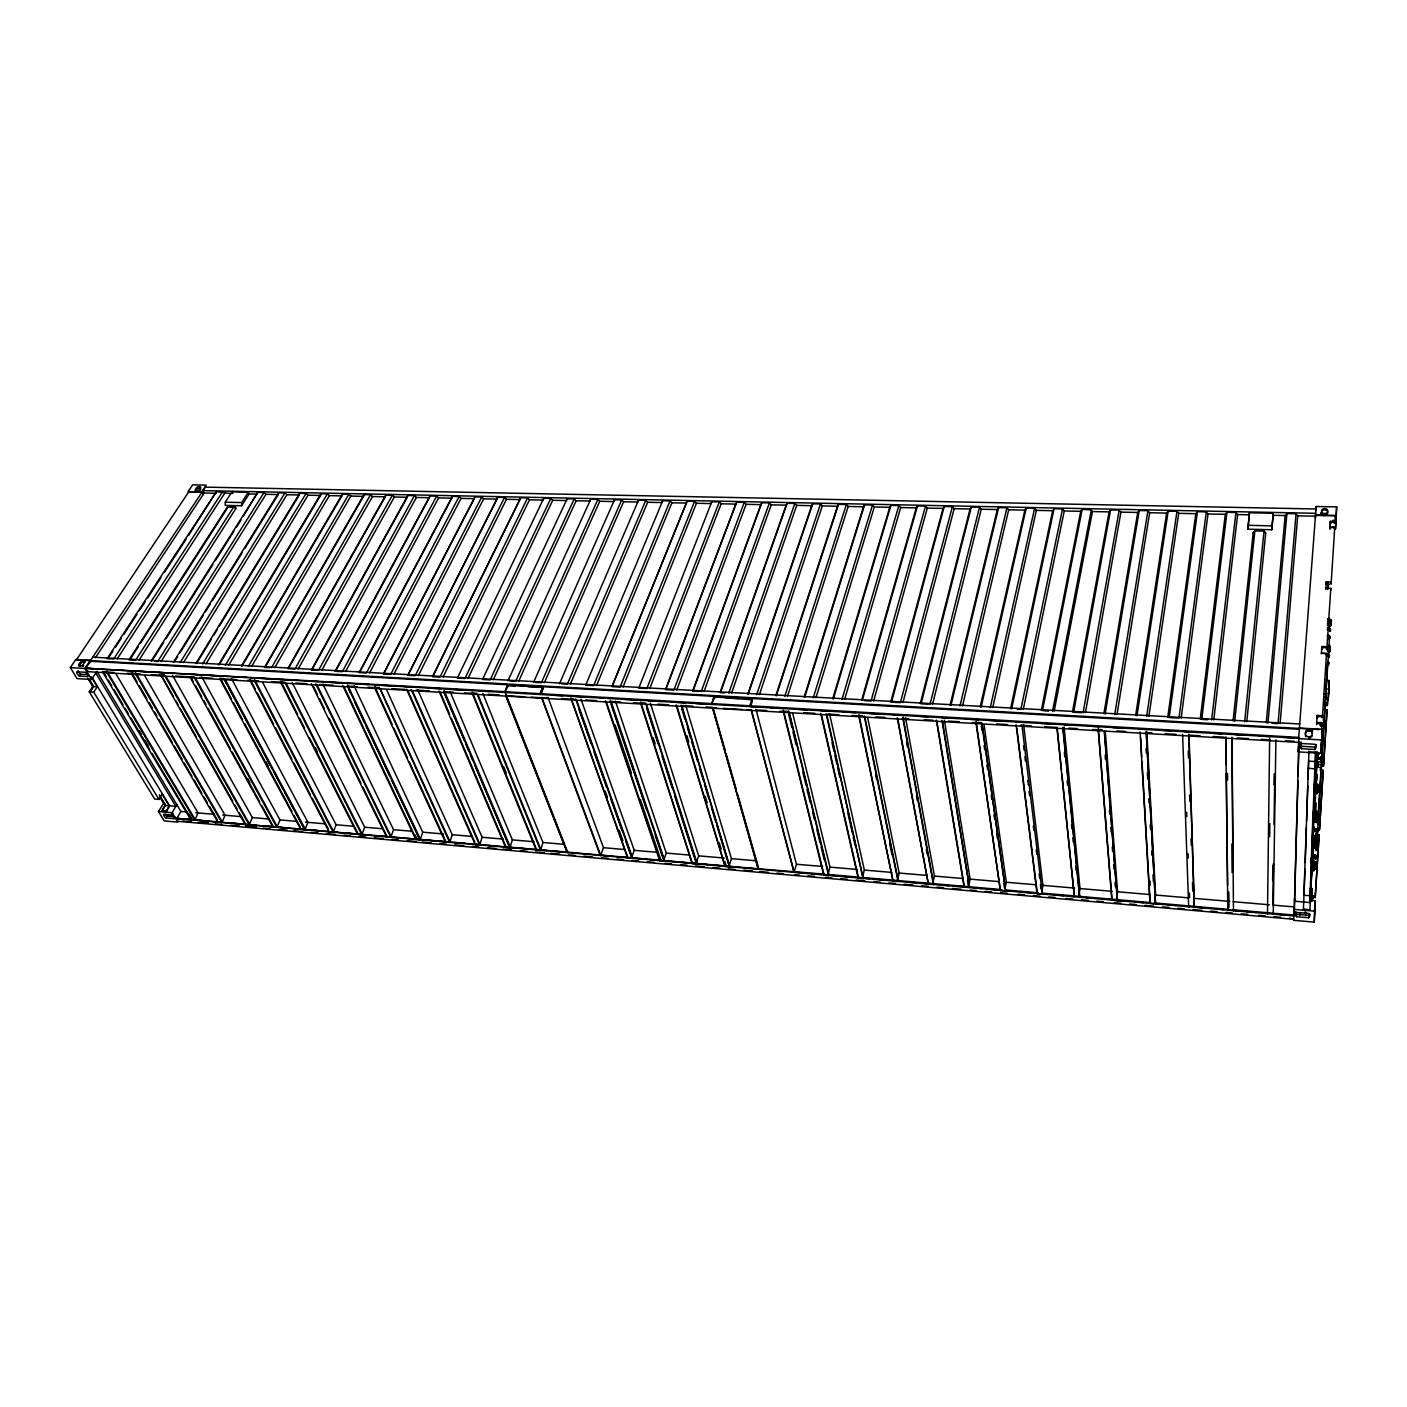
<?xml version="1.0" encoding="UTF-8"?>
<svg xmlns="http://www.w3.org/2000/svg" width="1407" height="1407" viewBox="0 0 1407 1407"><rect width="100%" height="100%" fill="white"/><g stroke="black" fill="none" stroke-linecap="round" stroke-linejoin="round"><path stroke-width="1.5" d="M1247.886 529.19L1249.469 512.764L1273.212 513.256L1273.177 515.314L1271.77 529.736L1247.886 529.19L1249.469 512.764M1269.642 738.552L1267.478 913.847L1268.709 913.073M1269.659 836.76L1269.835 823.675M1272.631 880.659L1272.843 865.375M1274.038 784.666L1274.197 773.762M1316.917 765.091L1316.811 763.825M1317.444 755.999L1316.899 754.943L1317.409 756.755L1319.256 753.466M1273.441 863.599L1272.825 905.088L1294.422 906.935L1293.789 915.711M1274.038 824.291L1274.777 774.061M1273.229 914.357L1275.903 739.818M1317.409 839.803L1316.143 840.507L1317.357 840.595L1317.444 838.889L1312.151 837.446L1311.94 840.559L1317.392 839.68M1312.274 846.926L1311.887 852.325M1312.485 857.479L1312.256 858.428L1314.244 857.69A2.392 1.425 5.6 0 0 1315.439 857.584A1.794 1.073 5.7 0 1 1315.035 859.149M1312.432 853.644L1312.467 852.73M1312.801 852.501L1312.45 853.451M1312.784 848.192L1313.012 847.295L1312.96 848.298M1312.977 847.946L1313.012 847.331M1313.382 827.861L1313.628 826.771M1313.786 821.846L1313.839 820.914L1315.809 822.04M1328.876 687.003L1328.753 690.116M1316.6 763.21L1317.058 764.74L1318.57 763.139M1316.495 765.144L1316.759 758.971M1316.864 757.23L1316.829 758.232L1319.959 758.426A2.339 1.477 4.3 0 1 1321.894 760.765M1294.651 899.003L1293.596 920.319L1314.244 922.13L1315.334 900.744L1309.899 900.287L1309.759 902.485L1310.198 893.392M1321.701 740.645L1321.877 736.934L1320.997 753.255L1298.239 751.883L1298.714 737.391L750.283 705.804L752.305 699.789L751.127 698.505M1294.37 908.957L1297.94 780.744M1298.063 776.365L1299.03 741.313M1300.349 746.765L1300.437 743.6A7.105 4.538 4.4 0 0 1301.633 746.273L1301.457 748.7L1314.771 749.491L1314.929 747.064A7.105 4.555 4.4 0 0 1316.319 744.532M1315.404 518.304L1315.651 513.309L202.995 490.621L204.173 493.013L95.412 657.737M1316.02 510.319L1316.161 506.502L1336.65 506.889L1335.524 528.803L1336.65 506.889M1303.427 909.309L1309.864 909.854L1303.427 909.309L1305.028 869.104M1312.168 868.488L1310.374 895.767L1303.902 895.221L1308.616 761.169L1315.58 761.556L1310.392 895.415M1305.239 862.526L1306.417 827.457M1306.628 820.879L1307.807 785.81M1308.018 779.232L1308.95 751.074M225.296 502.193L225.19 505.377L241.582 505.764L249.109 493.945L248.283 492.221L231.944 491.887L225.296 502.193L241.705 502.563L248.283 492.221M241.582 505.764L241.705 502.563M1310.621 862.597L1310.761 858.323M1310.357 889.066L1311.183 863.335L1316.442 864.25L1313.857 870.722L1312.274 869.262L1313.223 865.129L1315.738 867.011L1313.857 870.722M1311.324 863.107L1311.94 840.559L1313.223 839.487M1312.186 839.311L1312.872 815.427C1311.007 809.641 1321.859 811.769 1317.726 816.781L1314.947 819.789L1315.176 813.932L1317.058 816.482L1318.341 816.324L1318.253 818.065L1312.801 818.329M1313.153 813.334L1314.085 784.754L1319.555 786.161L1319.449 787.938L1318.201 787.867M1314.191 785.176L1315.387 752.71M1310.198 895.221L1309.97 901.729L1310.146 898.897M1310.603 884.387L1311.166 869.209M1311.412 862.702L1311.887 849.687M1312.291 838.853L1312.924 821.512L1313.118 822.972M1315.07 768.996L1308.123 768.169M1315.703 752.024L1308.651 752.006M1316.583 724.552L1317.145 715.389L1322.474 715.671L1322.387 717.746L1326.537 653.376L1321.349 653.147M1310.867 888.081L1310.322 902.626L1294.493 901.183L1298.872 743.547L1298.239 751.883M1311.553 869.086L1311.078 881.872L1311.922 868.735M1311.781 862.684L1311.94 858.428M1312.098 854.155L1312.256 849.898M1312.661 839.223L1312.889 832.838M1313.364 821.952L1313.522 817.66M1313.769 811.241L1314.331 796.239M1314.806 783.382L1315.123 774.8L1314.331 785.581M1315.563 761.592L1315.932 751.496M1317.058 717.464L1317.145 715.389M1311.922 856.212A2.392 1.425 5.6 0 1 1314.965 855.051A2.392 1.425 5.6 0 1 1316.336 857.268A2.392 1.425 5.6 0 0 1316.389 855.702A2.392 1.425 5.6 0 0 1314.367 854.823L1312.379 854.682L1312.45 853.293M1316.46 831.889A2.427 1.477 5.3 0 0 1317.638 830.323A2.427 1.477 5.3 0 0 1315.352 829.057L1313.329 828.916L1313.628 827.105M1313.575 821.741L1313.733 817.449M1313.962 811.012L1314.525 796.01M1314.929 785.282L1315.334 774.553M1310.937 869.192L1312.063 870.054L1312.379 863.423M1312.731 850.549L1312.661 851.921M1311.887 843.356L1313.03 844.2L1313.364 837.552L1312.151 837.446M1312.731 819.067L1313.962 819.155L1314.173 814.266L1318.377 815.233L1318.148 812.56M1313.751 791.649L1315 791.736L1315.246 786.021M1313.575 838.062L1315.264 836.778L1316.002 838.238L1314.806 846.117L1313.241 843.602L1313.452 839.838L1313.364 841.826M1317.972 786.794L1318.887 788.289L1318.06 785.598L1315.563 785.44L1316.407 783.98L1317.972 786.794L1316.811 793.724L1315.211 791.068L1316.213 786.935M1315.844 784.191L1315.879 783.224L1315.738 785.212M1311.799 901.43L1311.781 888.415L1310.286 888.028L1309.794 895.362M1316.108 785.106L1316.512 774.342M1316.882 762.612L1316.759 764.722M1317.251 754.979L1317.163 758.584M1311.183 892.618L1311.852 900.498L1311.799 889.259L1312.309 891.721M1316.284 785.212L1316.688 774.448M1317.269 759.358L1317.779 755.242M1311.43 899.689L1311.359 889.928M1321.718 648.592L1321.806 646.517L1326.959 646.745L1326.871 648.82L1330.776 588.355L1325.763 588.196M1314.402 861.946L1314.912 865.147L1314.402 861.946L1312.608 863.775M1314.806 846.117L1315.07 839.715L1315.668 843.778L1313.241 843.602M1314.244 817.15L1316.706 817.326L1316.055 814.002L1315.826 819.841M1316.811 793.724L1317.11 786.988L1317.708 791.226L1315.211 791.068M1316.389 865.534L1313.012 870.669M1313.03 844.2L1316.565 844.464L1317.339 841.632L1316.178 840.841M1315.07 839.715L1316.723 842.107L1313.276 842.494L1314.208 839.645L1313.399 840.718M1315.844 841.122L1316.846 840.049L1315.264 836.778M1317.814 815.532L1316.917 814.073L1316.653 818.469L1314.191 818.294M1318.64 791.965L1319.098 788.342M1317.11 786.988L1318.799 789.538L1315.264 789.907M1316.073 864.795L1316.108 863.722M1316.565 844.464L1317.022 840.894M1314.331 911.367L1314.402 909.678M1310.867 869.966L1316.231 868.998L1316.319 867.31L1315.123 867.222M1321.929 724.834L1322 722.776L1316.671 722.477M1329.808 529.278L1329.879 527.203L1334.751 527.308L1334.663 529.384M1314.244 922.13L1314.683 911.156L1293.895 909.362M1319.133 834.685L1315.193 897.631L1319.133 834.685L1316.02 834.457M1320.716 760.413L1320.276 757.124M1320.997 753.255L1322.211 729.301L1299.4 728.035L1299.364 729.266L90.91 661.308L90.294 660.288L75.802 659.478L70.35 667.622L77.086 678.614L91.543 679.493L96.907 671.315L181.081 811.751M1327.645 589.445L1327.891 583.975M1330.195 523.422L1330.283 521.346L1335.137 521.452L1335.05 523.527L1335.507 515.824L1315.492 515.402L1298.608 738.605L1321.525 739.924M1314.894 911.754L1315.334 900.744M1321.683 742.632L1322.211 729.301M1327.944 588.742L1328.208 582.164M1326.449 655.451L1326.537 653.376M1310.216 897.138L1310.339 894.096M1323.213 770.385L1319.485 829.849L1323.213 770.385L1320.171 770.192M1330.688 590.448L1330.776 588.355M1328.7 650.843L1328.278 647.044L1327.311 647.009M1328.982 646.147L1329.65 649.436L1326.59 649.665M1328.489 620.804L1327.645 623.53L1329.844 623.6L1329.281 620.839L1329.844 623.6L1330.758 623.301L1330.02 620.962M1327.047 709.673L1323.53 765.936L1327.047 709.673L1324.093 709.515M1327.417 703.834L1327.346 705.558L1327.768 698.206L1327.417 703.834L1324.479 703.676M1330.266 647.308L1328.841 647.396L1329.105 648.504L1330.266 647.308L1329.07 645.444L1329.175 647.273M1330.811 621.912L1330.846 625.341L1330.037 622.615M1335.419 517.899L1335.507 515.824M1328.472 651.441L1330.107 650.685L1330.178 649.137L1329.105 649.084L1330.178 649.137M1331.339 621.806L1330.231 621.753L1331.339 621.806L1331.409 620.206L1327.698 619.238M1325.06 680.337L1329.228 680.531L1328.208 700.299L1328.718 691.048M1328.753 691.787L1329.228 680.531M1312.766 828.125L1313.223 820.861M1311.816 853.908L1312.115 851.217M1312.661 852.906L1312.837 851.938M1313.927 822.233L1313.786 821.67M1313.962 821.846L1313.751 822.409A2.409 1.477 5.2 0 1 1317.022 822.198A2.409 1.477 5.2 0 1 1317.814 824.273M1316.741 765.074L1316.143 765.637M1336.07 519.06L1336.228 515.173L1335.876 522.278M1271.77 529.736L1273.212 513.256M1321.542 741.858L1321.366 745.569L1321.454 744.62M1313.153 840.647L1313.364 837.552L1313.206 840.296M1327.592 620.979L1327.733 618.939M1317.515 754.609L1317.48 755.295M1328.771 688.797L1328.507 694.108L1328.577 693.211M1316.688 759.727L1316.759 758.76M1316.565 763.948L1316.776 763.227M1313.452 826.56L1313.417 827.668M1329.14 626.432L1329.808 624.726M1317.058 816.482L1318.095 813.686M1320.839 757.019L1320.188 758.426M1311.852 900.498L1311.781 888.415M1329.861 623.741L1330.846 621.472L1329.896 623.283M1315.738 844.393L1316.073 842.353L1317.286 842.441M1319.449 787.938L1319.555 786.161M1328.648 625.834A2.198 1.495 2.1 0 0 1330.846 624.04L1331.251 623.67M1312.52 900.339L1312.784 896.294A2.163 1.266 6.1 0 1 1312.186 895.344L1311.693 895.52M1314.877 865.727L1314.666 869.456L1312.274 869.262M1314.912 865.147L1315 863.951M1318.851 835.107L1316.776 834.228L1317.022 830.394M1317.673 821.758L1329.474 638.162L1327.856 636.966M1318.253 818.065L1318.341 816.324M1329.105 648.504L1329.07 645.444M1316.653 847.524L1327.592 663.313M1317.357 840.595L1317.444 838.889M1331.409 620.206L1327.61 620.733M1316.231 868.998L1316.319 867.31M1330.107 650.685L1328.577 649.946M1313.048 824.062L1313.223 817.15M1313.505 812.806L1314.666 795.377M1315.246 786.654L1317.55 751.813M1328.278 588.003L1328.525 584.38M1313.663 813.598L1315.105 791.86M1315.545 785.335L1317.708 752.692M1317.761 755.489L1318.975 753.378M1311.183 862.579L1311.465 858.305M1313.329 828.916L1314.156 817.397M1314.595 810.942L1315.58 795.87M1316.565 780.85L1317.005 774.325M1318.007 759.077L1318.289 754.732M1315.932 793.671L1318.922 787.428L1316.407 783.98M1318.078 765.514L1317.462 766.182L1319.502 767.642M1312.379 854.682L1312.837 847.12M1315.281 810.661L1316.354 811.171L1315.281 810.661L1314.525 812.701M1308.633 917.769A6.472 3.746 6.5 0 0 1308.791 913.46L1296.674 912.422A6.472 3.746 6.5 0 0 1296.551 916.713L1308.633 917.769L1308.791 915.394A6.472 3.746 6.5 0 0 1309.864 914.093M1312.362 862.174L1312.643 857.795M1314.947 819.789L1317.726 816.781L1317.849 814.688L1316.864 814.653M1315.651 811.821L1316.231 803.063M1313.065 854.278L1313.452 849.652M1314.402 836.725L1316.846 840.049L1313.945 846.047M1328.648 618.429L1329.404 618.957L1327.891 619.907M1309.864 909.854L1310.339 902.538M1317.761 790.066L1317.304 784.033M1321.578 730.022L1322 722.776M1334.751 527.308L1331.092 584.204L1331.18 582.129L1326.185 581.97L1326.098 584.046L1329.422 584.151M1313.329 861.858L1314.384 862.385M1320.434 758.742L1320.522 757.441M1321.402 653.833L1321.806 646.517M1325.763 589.463L1326.309 581.548M1329.914 528.153L1330.283 521.346M1315.651 765.988L1316.512 752.991M1327.575 589.076L1327.821 585.453M1303.902 895.221L1304.377 888.327M1315 907.251C1315.334 903.91 1314.367 916.573 1314.701 913.213M1295.847 911.859L1295.601 915.341L1295.618 912.088A6.472 3.746 6.5 0 0 1296.709 914.339L1296.551 916.713M1300.437 746.572L1300.701 743.002M1316.161 506.502L1315.51 514.997L1336.105 515.419M1316.846 757.247L1316.6 761.539L1319.731 761.732A2.339 1.477 4.4 0 1 1320.804 764.564M1273.265 913.917L1272.157 913.372M1280.106 723.585L1297.729 515.824L1296.058 513.731L1286.93 513.537L1285.171 515.56L1266.247 722.829M1296.058 513.731L1278.048 723.62L1271.998 723.286M1267.953 723.057L1286.93 513.537M1315.299 785.212L1314.085 784.754M1225.778 736.899L1227.819 910.399L1233.57 910.012M1244.65 721.773L1264.014 531.143L1254.886 530.931L1253.18 532.936L1233.06 720.982M1246.76 721.756L1265.702 533.235L1264.014 531.143L1265.702 533.235M1234.678 721.211L1254.886 530.931L1253.18 532.936M1213.784 719.909L1237.615 514.575L1235.926 512.5L1226.974 512.306L1225.321 514.311L1200.224 719.135M1211.638 719.927L1235.926 512.5M1226.974 512.306L1201.754 719.382L1207.681 719.716M1146.3 731.394L1155.552 904.085L1146.177 732.273M1181.159 718.08L1208.015 513.96L1206.309 511.884L1197.445 511.708L1195.827 513.696L1167.757 717.341M1146.775 731.781L1155.622 895.045L1154.549 903.136L1155.657 903.224M1206.309 511.884L1178.96 718.115L1169.199 717.57L1197.445 511.708M1153.705 903.927L1150.082 903.171M1148.903 716.286L1178.697 513.344L1176.973 511.286L1168.197 511.11L1166.632 513.098L1135.642 715.547M1113.711 900.427L1128.291 901.271M1146.67 716.321L1176.973 511.286M1116.367 899.812L1117.58 891.774L1105.304 731.534M1136.997 715.794L1168.197 511.11M1117 714.492L1149.66 512.728L1147.936 510.688L1139.248 510.512L1137.735 512.482L1103.879 713.771M1114.713 714.563L1147.936 510.688M1064.114 727.102L1080.013 888.556L1078.677 896.523L1079.697 897.033M1105.146 714.017L1139.248 510.512M1083.091 712.804L1119.181 510.09L1110.58 509.914L1109.103 511.884L1072.451 712.03M1085.43 712.733L1120.922 512.13L1119.181 510.09M1016.118 724.693L1037.082 893.744L1042.394 894.201L1041.479 893.287M1110.58 509.914L1073.647 712.276L1081.209 712.698M1041.831 891.299L1042.921 885.372L1023.645 724.746M188.52 535.469L216.449 491.571L230.748 493.558M1054.195 711.01L1092.448 511.55L1091.322 509.967L1082.194 509.334L1080.752 511.304L1041.373 710.289M1052.524 711.537L1091.322 509.967M1005.126 888.116L1006.304 882.242L984.038 724.587M975.93 722.354L1000.395 890.543L1005.636 891L982.174 724.007M1082.194 509.334L1042.481 710.553L1048.496 711.133M1000.395 890.543L976.124 721.51M1023.311 709.286L1064.272 510.952L1062.514 508.929L1054.072 508.754L1052.682 510.706L1010.613 708.583M1062.514 508.929L1020.884 709.339L1017.191 709.146M243.305 516.351L257.727 492.415L264.006 492.556L265.993 494.297L278.234 494.56L278.621 492.855L284.953 492.978L286.94 494.736L299.286 495L299.691 493.277L306.075 493.417L308.063 495.176L320.515 495.44L320.954 493.716L327.391 493.857L329.361 495.616L341.919 495.88L342.376 494.156L348.866 494.297L350.835 496.073L363.516 496.337L363.991 494.596L370.533 494.736L372.503 496.53L385.289 496.794L385.799 495.053L392.395 495.176L394.365 496.97L407.256 497.251L407.784 495.493L414.449 495.633L416.402 497.445L429.399 497.709L429.962 495.95L436.68 496.091L438.632 497.902L451.735 498.184L452.333 496.407L459.104 496.548L461.056 498.377L474.282 498.641L474.898 496.882L481.722 497.023L483.674 498.834L497.005 499.116L497.656 497.339L504.55 497.48L506.485 499.309L519.939 499.591L520.608 497.814L527.572 497.955L529.489 499.802L543.084 500.083L543.77 498.289L550.788 498.43L552.722 500.276L566.423 500.575L567.144 498.764L574.232 498.922L576.149 500.769L589.955 501.05L590.729 499.256L597.869 499.397L599.769 501.261L613.716 501.56L614.507 499.749L621.718 499.89L623.618 501.754L637.688 502.053L638.514 500.241L645.778 500.382L647.677 502.264L661.87 502.563L662.732 500.734L670.066 500.874L671.948 502.774L686.282 503.073L687.161 501.226L694.566 501.384L696.447 503.284L710.904 503.583L711.819 501.736L719.294 501.894L721.158 503.794L735.755 504.093L736.705 502.246L744.233 502.405L746.115 504.322L760.835 504.621L761.82 502.756L769.418 502.915L771.282 504.849L786.144 505.148L787.164 503.284L794.832 503.442L796.696 505.377L811.681 505.693L812.736 503.812L820.492 503.97L822.339 505.904L837.464 506.221L838.554 504.339L846.381 504.497L848.21 506.45L863.493 506.766L864.602 504.867L872.498 505.043L874.327 506.995L889.752 507.311L890.912 505.412L898.88 505.57L900.709 507.54L916.274 507.874L917.47 505.957L925.507 506.115L927.319 508.103L943.024 508.419L944.273 506.502L952.381 506.678L954.192 508.666L970.056 508.982L971.322 507.065L979.518 507.223L981.312 509.228L997.334 509.563L998.636 507.628L1006.92 507.786L1008.696 509.791L1024.876 510.125L1026.213 508.191L1034.585 508.367L1036.343 510.372L1052.682 510.706M1011.633 708.829L1054.072 508.754M968.895 884.968L970.144 879.129L944.378 720.155M969.423 887.412L941.987 720.384M992.744 707.58L1036.343 510.372M990.282 707.651L1034.585 508.367M981.136 707.141L1026.213 508.191M980.187 706.877L1024.876 510.125M905.563 717.904L934.441 876.069L932.665 883.789L933.597 884.3M897.859 719.083L928.391 884.247L897.244 717.781M962.511 705.892L1008.696 509.791M959.996 705.962L1006.92 507.786M950.077 705.206L997.334 509.563M950.939 705.47L998.636 507.628M867.732 717.939L899.179 873.043L897.297 880.712L898.106 881.609L864.215 715.864M896.417 881.468L893.058 881.169L858.938 714.703M930.045 704.309L979.518 507.223M932.577 704.239L981.312 509.228M920.284 703.553L970.056 508.982M971.322 507.065L921.075 703.817L928.251 704.203M862.368 877.669L864.355 870.071L829.514 713.595M820.703 713.314L858.164 878.126L863.159 878.566L826.859 714.967M952.381 506.678L900.392 702.656L891.51 702.163L944.273 506.502M902.96 702.585L954.192 508.666M890.789 701.917L943.024 508.419M873.659 700.967L927.319 508.103M792.757 713.56L829.972 867.117L827.879 874.662L828.635 875.541L823.711 875.119L783.207 711.133M925.507 506.115L871.039 701.038L864.461 700.668M862.262 700.545L917.47 505.957M861.629 700.281L916.274 507.874M705.892 706.982L712.452 707.352L758.074 868.77L824.555 874.152M804.751 873.061L794.164 872.129L796.468 864.25L755.999 709.321M844.675 699.332L900.709 507.54M842.002 699.42L898.88 505.57M832.751 698.681L889.752 507.311M833.331 698.945L890.912 505.412M815.972 697.749L874.327 506.995M758.074 868.77L566.933 852.114L505.711 695.709L524.741 696.817M813.264 697.819L872.498 505.043M804.171 697.081L863.493 506.766M804.681 697.344L864.602 504.867M828.635 875.541L788.694 711.045M787.551 696.166L848.21 506.45M729.67 864.215L731.447 858.657L685.737 705.241M676.046 704.907L725.027 866.501L729.776 866.923L682.114 706.507M784.825 696.254L846.381 504.497M775.873 695.515L837.464 506.221M776.312 695.779L838.554 504.339M756.667 694.689L820.492 503.97M759.446 694.601L822.339 505.904M650.368 703.201L698.663 855.861L696.184 863.195L674.85 796.327M645.549 703.131L640.466 702.832L692.174 863.634L696.993 863.652L681.621 862.315M757.072 706.947L750.494 706.578L752.516 700.545L751.338 699.261M692.314 863.247L640.765 702.04M747.873 693.968L811.681 505.693M748.243 694.214L812.736 503.812M731.605 693.071L796.696 505.377M728.808 693.141L794.832 503.442M663.699 860.363L666.267 853.082L615.457 701.178M605.362 700.792L659.725 860.803L664.509 860.82L649.295 859.501M720.155 692.42L786.144 505.148M787.164 503.284L720.472 692.684L724.64 692.912M711.907 703.606L749.755 705.786L751.778 699.754L714.914 696.922L711.59 704.327L713.49 697.591L715.477 696.5M704.045 691.54L771.282 504.849M701.214 691.611L769.418 502.915M580.985 699.173L634.258 850.338L631.602 857.567L625.728 840.999M692.719 690.907L760.835 504.621M761.82 502.756L692.965 691.154L699.156 691.488M570.855 698.382L627.663 858.006L632.394 858.024L617.356 856.705M627.803 857.619L571.031 697.995M676.767 690.028L746.115 504.322M744.233 502.405L673.918 690.098L665.74 689.641L736.705 502.246M611.095 856.16L600.648 855.263L603.515 847.7L547.939 697.256M665.564 689.395L735.755 504.093M649.77 688.515L721.158 503.794M719.294 501.894L646.868 688.586L638.778 688.146L711.819 501.736M566.933 852.114L176.227 818.417L177.968 821.319L1293.649 919.281L1289.34 918.015M694.566 501.384L620.1 687.108L612.098 686.669L687.161 501.226M623.037 687.021L696.447 503.284M612.045 686.405L686.282 503.073M482.83 693.37L542.926 842.494L540.622 850.408L536.19 850.021L472.048 693.035L476.815 693.299M536.19 850.021L546.901 850.567M596.568 685.543L671.948 502.774M670.066 500.874L593.613 685.631L585.681 685.191L662.732 500.734M439.09 691.101L505.588 847.348L509.95 847.735L512.359 839.873L450.047 691.47M1334.557 523.369L1333.361 521.786L1331.339 522.771A4.045 2.884 0.1 0 0 1330.143 524.741M1334.223 528.487L1333.027 526.904L1330.987 527.906A4.045 2.884 0.2 0 0 1330.354 528.469M505.588 847.348L514.487 847.735M570.363 684.101L647.677 502.264M645.778 500.382L567.373 684.171L561.481 683.855M559.511 683.749L638.514 500.241M600.349 855.632L541.642 697.802L548.378 697.802M417.668 689.588L482.144 837.288L479.646 845.079L475.32 844.71L406.553 689.219M544.403 682.659L623.618 501.754M509 684.875L507.048 685.948L504.726 692.385L508.437 685.297L541.836 687.126L543.313 688.269L540.728 694.46L543.049 687.531L541.994 686.739M621.718 499.89L541.378 682.729L535.557 682.413M533.605 682.307L614.507 499.749M1330.16 624.233L1329.615 622.685L1327.364 623.002M1329.808 629.703L1329.263 628.155L1327.61 628.085M1329.721 631.163L1329.175 629.615L1327.522 629.545M1329.474 638.162L1328.613 639.095M1326.361 648.697L1325.077 647.079L1322.932 648.029A4.291 2.884 2.6 0 0 1321.665 649.964M386.591 689.711L452.263 834.72L449.835 842.107L439.23 841.175M1329.07 650.351L1327.733 648.662M1328.929 652.531L1327.592 650.843M597.869 499.397L515.648 681.305L509.879 680.988M379.204 687.232L449.677 842.476L445.562 841.738M518.708 681.234L599.769 501.261M1328.384 664.297L1327.522 665.194M507.945 680.882L590.729 499.256M347.617 685.016L420.394 839.152L422.733 832.188L354.124 685.895M493.241 679.81L576.149 500.769M1321.841 717.64L1320.522 716.022L1318.306 716.937A4.432 2.867 3.7 0 0 1317.163 718.133M574.232 498.922L490.164 679.898L482.548 679.475L567.144 498.764M322.942 684.083L393.538 829.69L390.777 837.323L386.591 836.954L311.334 683.679M468.039 678.42L552.722 500.276M386.591 836.954L401.382 837.868M550.788 498.43L464.943 678.491L457.381 678.068L543.77 498.289M443.082 677.031L529.489 499.802M292.128 682.307L364.677 827.21L361.81 834.808L357.677 834.439L280.38 681.867L283.335 682.043M527.572 497.955L439.951 677.101L432.459 676.697L520.608 497.814M432.811 676.468L519.939 499.591M1319.01 829.796L1317.849 828.424M504.55 497.48L415.188 675.729L407.784 675.325L497.656 497.339M418.354 675.659L506.485 499.309M262.687 682.483L336.132 824.766L333.195 832.293L329.097 831.942L249.813 680.091M329.097 831.942L337.451 832.293M408.171 675.096L497.005 499.116M481.722 497.023L390.671 674.375L383.337 673.971L474.898 496.882M393.854 674.305L483.674 498.834M300.834 829.479L219.598 678.332L223.906 678.579L304.879 829.831L301.028 829.128M383.777 673.742L474.282 498.641M294.485 828.547L305.055 829.479L307.904 822.339L231.627 678.79M369.601 672.951L461.056 498.377M459.104 496.548L366.383 673.021L359.119 672.616L452.333 496.407M201.852 676.96L279.975 819.947L276.88 827.386L272.888 827.035L189.752 676.591L194.025 676.837L276.88 827.386M359.612 672.405L451.735 498.184M436.68 496.091L342.341 671.684L335.13 671.297L429.962 495.95M345.559 671.614L438.632 497.902M335.675 671.069L429.399 497.709M172.498 675.254L252.381 817.59L249.197 824.977L245.24 824.625L160.486 674.533M1317.673 816.517L1318.377 815.233M245.24 824.625L255.845 825.188M321.763 670.295L416.402 497.445M414.449 495.633L318.51 670.365L311.369 669.978L407.784 495.493M311.967 669.75L407.256 497.251M217.909 822.233L131.132 673.179L135.301 673.425L221.814 822.585L218.103 821.899M135.74 672.722L222.2 821.881L213.882 821.53M392.395 495.176L294.89 669.064L287.837 668.659L385.799 495.053M298.178 668.993L394.365 496.97M288.47 668.448L385.289 496.794M1314.349 815.374L1315.176 813.932M274.805 667.692L372.503 496.53M271.516 667.762L370.533 494.736M191.071 819.525L176.965 818.311L180.905 811.452L187.272 811.997M363.991 494.596L264.516 667.375L269.757 667.657M265.184 667.164L363.516 496.337M173.94 818.663A5.1 2.55 27.1 0 0 171.689 814.97L163.704 814.266A5.1 2.55 27.1 0 0 165.956 817.959L173.94 818.663L175.013 816.816M163.546 803.503L158.446 811.54L164.214 820.949L177.827 822.145L172.129 812.718L176.807 804.628M171.689 814.97L172.78 813.105M92.563 678.28L169.579 805.806L166.272 811.487L169.209 805.859L162.086 794.058L158.921 799.405L154.682 799.053L89.309 691.875L92.827 686.493L97.259 686.757L93.741 692.156L89.309 691.875M251.66 666.408L350.835 496.073M165.956 817.959L167.046 816.113L173.026 816.64M166.272 811.487L161.858 810.837L164.988 805.49L159.888 797.083M162.034 811.118L165.358 805.437L160.011 796.608M248.335 666.478L348.866 494.297M241.406 666.091L342.376 494.156M242.127 665.88L341.919 495.88M228.725 665.142L329.361 495.616M225.384 665.194L327.391 493.857M218.507 664.825L320.954 493.716M219.281 664.614L320.515 495.44M205.985 663.875L308.063 495.176M202.643 663.946L306.075 493.417M195.819 663.559L299.691 493.277M196.646 663.365L211.472 639.042M213.758 635.296L217.17 629.685M219.457 625.939L299.286 495M1312.432 866.431L1313.223 865.129M183.473 662.627L286.94 494.736M180.096 662.697L284.953 492.978M173.342 662.31L278.621 492.855M174.204 662.117L177.669 656.524M179.99 652.813L203.1 615.562M205.422 611.852L210.048 604.394M212.351 600.683L242.409 552.265M244.712 548.554L278.234 494.56M713.718 698.364L715.688 697.256M161.154 661.396L265.993 494.297M264.006 492.556L157.76 661.448L154.418 661.272M151.077 661.079L257.727 492.415M151.974 660.885L163.687 642.348M166.026 638.655L212.862 564.524M215.201 560.83L233.949 531.178M236.288 527.467L240.966 520.062M139.047 660.164L235.778 508.648L235.549 507.136L227.494 506.749L129.004 659.848L135.635 660.217L233.755 506.907L235.778 508.648M129.954 659.654L138.238 646.745M140.612 643.069L227.178 508.437M117.133 658.951L224.61 493.435M89.503 692.209L93.249 686.475L88.975 679.44M89.907 692.244L93.653 686.51L89.38 679.458M222.623 491.694L113.703 659.004L107.125 658.634L216.449 491.571M108.11 658.441L112.912 651.107M115.321 647.431L121.319 638.25M123.71 634.592L136.919 614.402M139.311 610.726L145.326 601.545M147.717 597.887L160.926 577.697M164.513 572.192L186.129 539.145M70.35 667.622L84.877 668.466L90.294 660.288M201.693 491.975L206.231 485.116L192.653 484.87L188.081 491.694L201.693 491.975L203.065 494.701M1298.538 742.404L87.515 671.667L85.458 668.255L504.445 691.646M90.488 660.622L201.869 492.309L188.626 492.045L76.418 659.83L1319.537 729.565M202.995 490.621L205.299 487.139L1315.985 508.982M85.915 667.551L90.91 661.308M87.515 671.667L87.568 670.295M79.39 676.063L87.85 676.574A5.593 2.937 30 0 0 85.247 672.265L76.769 671.755A5.593 2.937 30 0 0 79.39 676.063L80.639 674.199L86.97 674.569M507.329 686.669L509.299 685.614L515.472 685.965M1327.223 625.183L1330.072 625.288L1328.577 626.906A2.198 1.495 2.1 0 0 1330.776 625.13A2.198 1.495 2.1 0 0 1327.592 624.092M1328.7 637.617L1329.369 636.122L1327.118 635.612M1317.444 763.702L1316.196 764.177M1323.336 653.34L1326.203 653.991M1327.61 663.735L1327.698 661.835M1324.989 702.761L1326.819 702.849L1325.851 703.852M1326.396 705.751L1326.924 704.608L1325.13 704.186A1.987 1.284 3.4 0 1 1324.655 703.588M1326.08 710.869L1326.608 709.708L1324.814 709.304M1320.839 724.2L1320.909 722.407L1317.884 723.128A4.45 2.867 3.8 0 0 1317.198 723.69M1320.54 726.223L1321.05 725.133L1319.309 724.728M1319.52 758.531L1317.796 758.461M1318.306 759.393L1319.502 758.742M1322.211 771.546L1322.756 770.403L1320.909 769.981A2.04 1.284 4.4 0 1 1320.399 769.365M1317.884 788.553L1318.887 788.289M1318.236 755.682L1318.148 756.966M1315.791 841.474L1316.759 841.298M1316.776 816.13L1317.761 815.937L1316.811 814.442M1317.831 788.852L1318.834 788.676M1332.886 520.273L1334.047 520.291M1328.824 648.785L1326.678 648.222M1321.877 766.217L1323.266 765.443L1321.947 764.493M1312.784 896.294L1314.736 896.769L1313.452 897.93M196.558 487.525L199.864 487.596M1320.645 513.274L1326.625 513.397M204.173 493.013L216.133 493.259M249.109 493.945L257.358 494.121M1064.272 510.952L1080.752 511.304M1092.448 511.55L1109.103 511.884M1120.922 512.13L1137.735 512.482M1149.66 512.728L1166.632 513.098M1178.697 513.344L1195.827 513.696M1208.015 513.96L1225.321 514.311M1237.615 514.575L1249.469 514.821M1273.177 515.314L1285.171 515.56M1297.729 515.824L1315.563 516.193M1248.097 525.321L1271.981 525.866M235.549 507.136L227.494 506.749M1330.195 622.967L1331.286 623.02M1326.731 647.501L1328.894 647.589M1330.213 647.959L1328.841 647.396M1328.806 649.401L1329.826 645.479M1325.394 688.885L1328.683 689.061M92.774 657.175L1299.734 723.989M527.836 686.669L540.218 687.355M726.17 697.837L738.763 698.558M1309.073 730.849L1312.766 731.06M540.446 693.721L711.379 703.57M86.319 668.237L99.475 668.993M110.414 669.626L123.57 670.383M136.708 671.139L149.846 671.895M158.622 672.405L173.958 673.302M182.717 673.795L198.053 674.692M208.992 675.325L222.148 676.081M233.087 676.714L246.243 677.471M257.2 678.104L270.337 678.86M281.294 679.493L294.432 680.249M305.389 680.882L318.527 681.639M331.665 682.395L344.821 683.151M355.778 683.784L368.915 684.541M379.872 685.174L393.01 685.948M403.967 686.563L417.105 687.337M428.062 687.97L441.2 688.727M452.157 689.36L465.295 690.116M478.45 690.872L489.39 691.505M551.667 695.093L562.624 695.726M575.762 696.483L586.719 697.116M599.874 697.872L610.814 698.505M623.969 699.279L637.107 700.035M648.064 700.668L661.202 701.425M672.159 702.058L685.297 702.814M696.254 703.447L709.409 704.203M770.227 707.721L783.382 708.477M794.339 709.11L807.512 709.867M820.668 710.623L831.625 711.256M842.582 711.889L855.755 712.645M868.91 713.402L879.867 714.035M893.023 714.809L903.98 715.442M917.153 716.198L928.11 716.831M941.265 717.588L952.222 718.221M965.378 718.977L978.551 719.733M989.508 720.366L1002.663 721.14M1015.819 721.897L1026.776 722.53M1039.949 723.286L1050.906 723.919M1064.061 724.675L1075.018 725.308M1088.174 726.065L1099.148 726.698M1112.304 727.454L1123.261 728.087M1138.615 728.984L1147.391 729.494M1160.546 730.251L1171.503 730.884M1184.659 731.64L1197.814 732.396M1210.987 733.153L1221.944 733.786M1235.1 734.542L1246.057 735.175M1259.212 735.949L1270.187 736.582M1283.342 737.338L1294.299 737.972M85.458 668.255L1298.643 738.288M160.257 674.885L164.478 675.131L249.197 824.977M379.011 687.618L374.42 687.337L445.403 842.09M570.697 698.769L574.003 698.962M784.983 711.238L788.553 711.45M862.385 715.741L858.71 715.53L893.058 881.169M977.847 722.477L981.681 722.688L1005.636 891M1102.173 729.705L1098.181 729.477L1111.882 900.269M103.291 671.86L114.231 672.493M127.351 673.267L140.489 674.023M151.428 674.674L164.549 675.43M175.488 676.063L188.626 676.837M199.565 677.471L212.686 678.244M223.625 678.878L236.763 679.634M247.702 680.267L258.642 680.918M271.762 681.674L282.701 682.307M295.839 683.081L306.779 683.714M319.899 684.488L333.019 685.244M348.338 686.141L357.097 686.651M368.036 687.284L376.795 687.794M392.096 688.691L405.234 689.448M416.173 690.098L429.293 690.855M444.612 691.752L453.371 692.262M464.31 692.895L473.051 693.405M488.37 694.302L499.309 694.935M561.499 698.558L572.438 699.191M585.576 699.965L596.515 700.598M609.636 701.372L620.575 702.005M633.695 702.761L642.454 703.271M657.755 704.168L668.694 704.801M681.832 705.575L692.772 706.208M755.682 709.884L766.622 710.517M779.759 711.274L784.139 711.537M803.837 712.681L814.776 713.314M827.914 714.088L838.871 714.721M851.991 715.495L860.75 716.005M876.086 716.884L884.845 717.394M902.344 718.414L908.922 718.801M924.241 719.698L932.999 720.208M948.318 721.105L959.275 721.738M972.413 722.512L976.792 722.758M996.49 723.902L1007.43 724.552M1020.567 725.308L1031.507 725.942M1044.645 726.716L1055.602 727.349M1068.74 728.123L1077.481 728.633M1092.817 729.529L1099.377 729.899M1116.894 730.919L1125.653 731.429M1145.351 732.59L1151.928 732.959M1165.049 733.733L1176.006 734.366M1189.144 735.14L1200.083 735.773M1213.221 736.529L1224.16 737.18M1237.298 737.936L1248.255 738.587M1261.376 739.343L1270.134 739.853M1285.47 740.75L1294.229 741.26M531.072 697.186L541.642 697.802M712.311 707.756L716.638 708.002M723.11 708.389L742.527 709.515M746.853 709.779L751.162 710.025L793.882 871.9M1301.633 746.273L1314.929 747.064M1316.495 764.493L1319.625 764.687M1318.253 787.058L1319.502 787.146L1315.211 786.777L1313.892 787.885L1315.14 787.973M1316.161 787.551L1317.058 787.621M1318.183 789.01L1319.432 789.081M1319.379 789.89L1318.13 789.802L1317.779 791.912M1317.198 814.336L1318.429 814.424M1312.872 815.427L1314.103 815.515M1317.058 817.027L1318.289 817.115M1316.125 841.544L1317.339 841.632M1315.791 841.914L1316.97 842.002M1312.837 847.682L1314.806 847.841M1312.256 865.393L1315.686 866.905M1316.336 866.325L1315.14 866.237L1315.07 868.013L1316.266 868.119L1314.543 867.943M1310.99 866.536L1312.186 866.624M1312.326 868.189L1314.701 868.383L1314.085 865.199L1314.789 867.187M1310.409 892.583L1311.5 892.671M1312.063 895.679L1315.264 895.942M164.988 805.49L169.209 805.859M169.579 805.806L175.822 806.334L95.764 673.038M195.749 812.736L214.515 814.336M222.728 815.04L241.705 816.676M252.381 817.59L269.194 819.032M279.975 819.947L296.983 821.407M305.477 822.145L325.087 823.816M336.132 824.766L353.509 826.261M364.677 827.21L382.933 828.776M393.538 829.69L412.005 831.273M422.733 832.188L443.486 833.964M452.263 834.72L471.152 836.338M482.144 837.288L503.372 839.1M512.359 839.873L533.833 841.72M542.926 842.494L563.978 844.306M603.515 847.7L625.06 849.547M634.258 850.338L657.227 852.308M666.267 853.082L689.518 855.069M698.663 855.861L724.324 858.059M731.447 858.657L756.597 860.82M796.468 864.25L822.655 866.483M829.972 867.117L857.197 869.456M864.355 870.071L891.915 872.428M899.179 873.043L927.09 875.435M934.441 876.069L962.705 878.496M970.144 879.129L999.04 881.609M1006.304 882.242L1035.57 884.739M1042.921 885.372L1074.667 888.098M1080.013 888.556L1112.163 891.317M1117.58 891.774L1150.152 894.571M1155.622 895.045L1188.774 897.877M1194.174 898.352L1229.859 901.412M1233.236 901.694L1269.395 904.789M161.858 810.837L166.096 811.188M158.446 811.54L172.129 812.718M1296.709 914.339L1308.791 915.394M828.916 874.538L859.484 877.194M863.845 877.581L1001.344 889.558M1005.706 889.945L1038.454 892.794M1042.816 893.164L1149.765 902.485M1154.127 902.872L1228.329 909.327M1232.708 909.713L1293.807 915.025M222.2 821.881L225.067 815.251L144.587 675.466M692.437 862.86L693.37 862.948M893.252 880.36L894.272 880.448M928.567 883.438L929.605 883.526M1000.553 889.716L1001.608 889.804M1189.882 906.214L1188.669 906.97L1182.619 734.384M1229.032 909.626L1227.906 909.52L1227.695 891.95M197.033 820.052L207.568 820.967M230.537 822.972L239.049 823.711M262.3 825.751L287.96 827.984M311.123 830.007L321.201 830.886M343.572 832.838L368.194 834.984M374.385 835.529L384.691 836.426M407.643 838.414L415.997 839.152M422.329 839.698L432.899 840.63M454.109 842.476L464.802 843.409M471.204 843.971L479.805 844.71M488.44 845.466L497.093 846.223M518.866 848.122L529.788 849.072M553.021 851.094L563.24 851.991M634.504 858.2L642.946 858.938M666.637 861.014L675.202 861.752M699.173 863.845L707.827 864.602M714.316 865.164L722.987 865.921M740.064 867.415L725.15 866.114L676.978 706.208M746.167 867.943L756.35 868.84M811.118 873.606L821.706 874.538M828.741 875.154L837.183 875.893M843.514 876.438L854.049 877.352M863.265 878.161L869.667 878.724M876.069 879.269L884.616 880.026M893.164 880.764L898.211 881.204M909.028 882.154L917.663 882.91M924.153 883.473L928.479 883.842M940.157 884.862L948.916 885.636M955.494 886.199L964.34 886.551L936.886 721.369M973.556 887.782L981.84 888.503M988.048 889.048L998.407 889.945M1005.706 890.578L1014.095 891.317M1020.392 891.862L1030.874 892.777M1042.464 893.797L1046.72 894.166M1053.087 894.711L1063.692 895.643M1070.059 896.189L1074.315 896.558L1056.85 727.067M1086.151 897.596L1094.752 898.352M1103.352 899.091L1112.022 899.425L1098.322 728.615M1134.833 901.852L1143.539 902.608M1155.604 903.663L1159.737 904.015M1168.021 904.736L1176.305 905.457M1182.513 906.002L1188.722 906.548M1198.5 907.392L1206.889 908.131M1215.279 908.852L1223.668 909.59M1233.517 910.452L1239.901 911.015M1246.268 911.56L1256.891 912.492M1263.275 913.037L1267.514 913.424M1279.42 914.462L1287.634 915.166M176.227 818.417L1293.754 915.922M204.173 822.339L208.517 822.708M252.099 826.525L256.461 826.911M182.717 821.002L191.44 821.776M197.965 822.339L206.688 823.113M215.394 823.869L221.937 824.449M230.642 825.206L239.366 825.979M245.891 826.542L254.614 827.316M263.32 828.072L269.863 828.653M278.568 829.409L287.274 830.165M293.817 830.746L302.523 831.502M311.246 832.276L317.771 832.838M326.494 833.612L335.2 834.369M343.924 835.142L350.449 835.705M359.172 836.479L365.697 837.042M374.42 837.816L383.126 838.572M391.85 839.346L398.374 839.909M407.08 840.683L415.804 841.439M422.329 842.019L431.052 842.775M439.758 843.549L446.3 844.112M455.006 844.886L463.73 845.642M472.435 846.398L478.978 846.979M487.684 847.735L496.407 848.509M502.932 849.072L511.638 849.846M520.361 850.602L526.886 851.182M535.61 851.938L544.316 852.712M550.858 853.275L559.564 854.049M568.727 854.84L575.199 855.421M583.852 856.177L592.488 856.933M601.58 857.725L608.141 858.305M616.882 859.061L623.459 859.642M632.2 860.416L638.76 860.978M647.519 861.752L654.079 862.333M665.019 863.282L671.579 863.863M680.337 864.637L686.897 865.199M695.656 865.973L704.397 866.747M713.156 867.503L719.716 868.084M728.474 868.858L735.034 869.42M743.775 870.194L752.534 870.951M759.587 871.584L768.275 872.34M776.963 873.096L783.488 873.677M794.832 874.662L799.211 875.048M807.97 875.822L814.53 876.385M825.469 877.352L832.029 877.933M840.788 878.689L847.348 879.269M856.107 880.043L864.848 880.8M873.606 881.573L880.166 882.154M888.925 882.91L895.485 883.49M904.244 884.264L912.985 885.021M921.743 885.794L928.303 886.375M937.062 887.131L943.622 887.711M952.381 888.485L961.122 889.242M969.88 890.015L976.44 890.596M985.199 891.352L991.759 891.932M1000.518 892.706L1007.078 893.269M1018.017 894.236L1024.577 894.799M1033.336 895.573L1039.896 896.153M1048.655 896.91L1055.215 897.49M1066.154 898.457L1072.714 899.02M1081.473 899.794L1088.033 900.374M1096.792 901.131L1103.352 901.711M1114.291 902.678L1120.869 903.241M1129.61 904.015L1136.17 904.595M1144.929 905.352L1153.687 906.126M1162.428 906.899L1169.006 907.462M1177.747 908.236L1184.307 908.816M1193.066 909.573L1201.824 910.347M1210.565 911.12L1217.143 911.683M1225.884 912.457L1232.444 913.037M1241.203 913.794L1247.763 914.374M1258.702 915.324L1265.28 915.904M1274.021 916.678L1280.599 917.258M1327.276 655.592L1328.665 656.19M1329.967 622.087L1329.281 620.839M1315.879 840.542L1316.811 840.858M1314.877 866.22L1315.791 866.554M1318.535 763.561L1317.093 764.458M1328.753 654.73L1327.364 654.132A2.163 1.46 2.6 0 1 1329.158 656.383M93.741 692.156L158.921 799.405M84.877 668.466L91.543 679.493M159.325 794.867L165.745 805.472M87.744 678.104L92.827 686.493M91.174 676.697L97.259 686.757M139.434 730.972L141.667 734.718M145.027 740.363L148.386 745.991M188.679 813.615L192.038 819.261M103.907 672.687L106.158 676.45M108.392 680.197L111.751 685.842M113.985 689.588L122.954 704.626M125.188 708.372L128.547 714.017M130.781 717.763L139.75 732.783M141.984 736.547L149.828 749.702M152.062 753.448L191.264 819.191M106.914 671.051L195.133 819.525L198.07 812.929L115.937 673.795M131.572 672.476L137.059 681.92M139.258 685.684L146.944 698.892M149.142 702.673L152.431 708.337M154.629 712.1L156.828 715.882M159.026 719.645L172.199 742.298M174.38 746.062L182.066 759.27M184.264 763.051L191.95 776.259M194.148 780.041L201.834 793.249M204.033 797.013L207.321 802.676M209.52 806.457L217.188 819.665M161.787 676.063L173.606 696.922M175.752 700.704L177.898 704.502M180.061 708.301L196.171 736.723M198.334 740.522L232.718 801.181M234.881 804.962L237.027 808.761M239.172 812.56L245.627 823.922M165.991 676.31L249.584 824.273M247.79 778.792L249.883 782.591M191.229 677.787L193.339 681.604M195.45 685.402L201.746 696.834M203.857 700.633L205.967 704.45M208.06 708.266L230.15 748.26M232.243 752.059L259.591 801.568M261.684 805.384L273.257 826.331M195.503 678.033L277.249 826.683M266.064 761.855L268.121 765.689M221.057 679.528L231.328 698.663M233.386 702.498L242.637 719.716M244.677 723.532L291.952 811.558M294.01 815.374L300.183 826.859M225.366 679.774L305.249 829.128M224.504 679.739L226.545 683.556M228.602 687.39L260.365 746.73M262.423 750.564L271.639 767.8M273.697 771.616L282.913 788.852M284.97 792.686L294.186 809.904M296.244 813.738L304.44 829.057M250.217 679.37L255.3 689.096M257.34 693L273.591 724.148M275.614 728.035L291.882 759.2M293.905 763.086L310.156 794.234M312.196 798.138L328.447 829.286M254.597 679.616L333.547 831.59M254.175 680.337L333.195 832.293M280.802 681.146L297.633 714.404M299.603 718.309L304.563 728.087M309.505 737.866L358.029 833.718M284.812 682.131L361.81 834.808M315.326 747.715L317.296 751.619M286.201 683.362L362.162 834.087M313.673 686.88L317.525 694.741M319.459 698.663L324.278 708.495M329.097 718.326L360.913 783.171M362.83 787.111L386.943 836.233M317.173 685.174L391.111 836.602M315.819 683.925L390.777 837.323M231.944 491.887L232.788 493.611M415.135 834.914L417.017 838.853M344.012 686.739L416.173 838.783M342.675 685.49L415.821 839.522L420.06 839.891L347.212 685.754M348.567 688.92L350.431 692.877M355.109 702.761L364.448 722.512M366.312 726.469L389.669 775.855M391.533 779.812L419.55 839.082M374.807 686.598L392.078 724.306M393.89 728.263L407.538 758.039M409.349 761.996L445.738 841.368M380.295 688.85L450.011 841.738M1328.841 648.31L1328.278 647.044L1328.753 649.753M407.801 690.468L474.757 841.984M412.444 690.731L479.963 844.341M411.196 689.483L479.646 845.079M440.303 692.367L449.677 714.387M451.383 718.397L505.887 846.609M1329.439 618.447L1330.072 619.977M443.803 691.382L509.95 847.735M444.067 692.578L464.433 740.68M466.122 744.69L468.672 750.705M470.36 754.715L472.91 760.73M474.616 764.74L509.387 846.908M444.155 690.626L510.266 846.996M503.724 766.815L506.186 772.848M472.4 692.262L536.507 849.265M477.975 694.566L540.921 849.652M477.624 695.322L540.622 850.408M542.434 687.39L539.954 693.704L504.92 691.681L567.936 852.8M505.869 695.322L567.32 852.343M541.818 697.415L600.648 855.263M605.239 791.139L607.455 797.329M619.256 830.429L622.949 840.77M576.712 700.352L632.534 857.637M575.656 699.05L632.253 858.411M578.664 708.565L591.169 743.758M594.106 752.024L606.61 787.199M611.025 799.616L622.052 830.658M606.382 702.093L660.006 860.029M610.374 701.073L664.368 861.207M611.078 704.397L646.868 810.45M655.293 835.406L663.014 858.288M615.123 725.01L631.338 772.812M640.484 799.844L660.921 860.117M611.394 702.374L664.632 860.433M653.182 737.62L655.187 743.881M646.218 705.224L696.87 864.039M646.833 708.548L658.177 744.074M662.187 756.614L672.177 787.955M646.517 704.432L697.133 863.265M681.727 708.548L684.875 719.047M687.407 727.454L690.556 737.954M691.822 742.157L697.503 761.046M700.035 769.453L703.183 779.953M704.45 784.156L708.864 798.859M711.397 807.249L715.811 821.952M717.078 826.155L728.439 863.951M686.88 735.65L688.797 741.946M705.276 796.538L707.193 802.834M719.241 842.723L721.14 849.019M724.957 861.612L726.223 865.797M681.199 705.206L729.776 866.923M713.085 707.809L725.01 749.79M726.205 753.994L736.336 789.696M737.532 793.882L758.989 869.473M713.05 709.445L758.391 869.016M1316.389 810.731L1316.987 812.877M751.303 709.62L794.164 872.129M783.453 710.324L823.939 874.327M789.327 712.769L828.864 874.749M788.782 714.844L791.912 727.63M792.95 731.886L796.081 744.672M802.852 772.373L805.982 785.159M807.02 789.433L810.151 802.219M812.754 812.859L814.319 819.261M816.922 829.919L820.052 842.705M821.09 846.961L824.221 859.747M821.424 714.65L858.376 877.317M826.138 713.63L863.159 878.566M832.029 742.738L833.964 751.303M834.914 755.594L836.848 764.159M837.816 768.451L839.733 777.016M847.929 813.422L852.255 832.698M853.222 836.972L855.139 845.537M875.699 775.239L876.579 779.548M889.804 844.112L892.003 854.876M864.883 717.183L898.299 880.8M902.837 718.098L933.492 884.704M906.653 742.843L907.445 747.099M916.502 796.239L917.294 800.495M926.351 849.617L927.143 853.891M903.048 717.271L933.685 883.877M936.323 720.05L964.164 887.377M967.418 880.483L968.473 886.92L969.511 887.008L942.532 721.685M981.33 726.1L981.945 730.409M984.109 745.517L984.724 749.825M986.87 764.933L987.485 769.242M991.196 795.148L991.812 799.457M993.958 814.565L994.573 818.874M996.736 833.982L997.352 838.291M1003.824 883.596L1004.44 887.923M1315.193 865.446L1314.947 863.634L1315.228 864.725A1.794 1.073 5.8 0 0 1312.203 864.355M1016.821 728.175L1037.24 892.9M1021.939 725.027L1042.394 894.201M1023.575 745.798L1024.103 750.142M1024.894 756.649L1025.422 760.994M1027.778 780.498L1028.306 784.842M1029.097 791.35L1029.625 795.694M1033.318 826.05L1033.846 830.394M1036.22 849.898L1036.73 854.242M1039.105 873.765L1039.632 878.091M1040.424 884.598L1040.951 888.943M1057.237 728.386L1061.476 769.787M1061.916 774.149L1074.157 893.973M1063.129 728.738L1079.767 896.611M1062.76 727.419L1079.626 897.455M1064.343 752.639L1064.782 757.001M1067.174 780.991L1067.596 785.352M1071.518 824.59L1071.941 828.934M1072.82 837.657L1073.26 842.019M1075.652 866.009L1076.074 870.353M1104.337 732.009L1117.334 900.744M1105.146 755.19L1105.497 759.569M1109.402 809.957L1109.736 814.354M1110.756 827.492L1111.108 831.871M1112.286 847.207L1112.638 851.604M1113.658 864.742L1113.992 869.121M1115.012 882.277L1115.346 886.656M1104.477 731.148L1117.457 899.9M1150.011 881.099L1150.258 885.46M1140.602 737.567L1141.728 757.124M1141.992 761.468L1150.135 902.749M1140.092 731.921L1150.029 903.593M1146.037 748.717L1146.283 753.079M1147.356 772.654L1147.725 779.161M1148.798 798.736L1149.044 803.098M1150.24 824.836L1150.486 829.198M1151.682 850.936L1151.911 855.28M1153.001 874.855L1153.353 881.38M1186.664 812.244L1186.822 816.623M1188.088 853.768L1188.229 858.129M1189.443 893.093L1189.583 897.473M1188.229 751.285L1188.44 757.845M1189.636 795.008L1189.847 801.568M1191.043 838.73L1191.272 845.29M1192.468 882.453L1192.749 891.194M1189.003 734.225L1194.35 906.6M1188.792 734.753L1194.262 907.462M1227.537 773.428L1227.608 780.023M1228.839 892.056L1229.014 907.427M1225.902 738.218L1226.201 764.564M1226.306 773.358L1227.625 885.372M1231.846 843.989L1232.092 872.551M1232.022 737.268L1233.482 910.892M1231.864 738.781L1232.989 871.285M1322.897 723.04A2.251 1.442 3.8 0 1 1325.077 724.623A2.251 1.442 3.8 0 1 1322.773 725.942M1323.108 719.944A2.234 1.442 3.7 0 1 1324.954 722.213M1312.397 849.089A2.374 1.425 5.6 0 1 1314.402 847.823A2.374 1.425 5.6 0 1 1317.005 848.949A2.374 1.425 5.6 0 1 1315.897 850.584M1318.922 784.385A2.304 1.442 4.7 0 1 1320.839 786.689M1318.711 787.691A2.304 1.442 4.7 0 1 1320.962 789.274A2.304 1.442 4.7 0 1 1318.605 790.558M1327.293 655.328A2.181 1.46 2.7 0 1 1329.07 657.597M1327.979 661.536A2.181 1.46 2.8 0 1 1327.874 664.051M1304.535 912.176A2.955 2.234 6.4 0 1 1305.889 914.233M1299.998 913.723A9.304 7.035 6.6 0 1 1300.455 912.633M1299.857 915.218A9.304 7.035 6.6 0 1 1300.015 912.703M1305.608 912.07A9.269 7.035 6.2 0 1 1305.749 915.728M1314.771 749.491A7.123 4.538 4.4 0 0 1314.965 744.285L1301.616 743.494A7.123 4.538 4.4 0 0 1301.457 748.7M1311.992 735.879A3.271 2.304 2.5 0 1 1311.482 736.987M1310.216 737.76A3.271 2.304 2.5 0 1 1308.563 737.972M1312.186 733.311A10.254 7.176 2.3 0 0 1311.816 732.15A3.271 2.286 2.5 0 0 1308.229 730.884A3.271 2.286 2.5 0 0 1305.643 732.941A10.289 7.193 2.7 0 0 1305.819 736.67M1327.258 629.316A2.198 1.495 2.2 0 1 1330.178 631.479M1327.979 635.137A2.216 1.495 2.3 0 1 1328.964 637.951M1313.012 819.279A10.535 9.955 13.2 0 1 1312.749 824.168M1316.776 834.228A2.111 1.284 5.3 0 1 1316.248 833.612M1324.145 693.844A2.269 1.495 3.3 0 1 1326.027 696.184M1323.952 696.957A2.269 1.495 3.4 0 1 1324.972 699.789M1300.613 742.685A7.105 4.538 4.4 0 1 1301.07 741.841M85.018 662.046A2.568 1.477 -27.4 0 0 80.903 663.4A8.073 4.643 -27.4 0 0 79.284 666.267M83.752 665.599A8.073 4.626 -27.5 0 1 82.872 666.478M79.478 665.757A2.462 1.565 -86.3 0 1 80.164 666.39M80.639 674.199A5.593 2.937 30 0 1 77.965 670.523M167.046 816.113A5.1 2.55 27.1 0 1 165.147 814.196M1321.877 514.61A9.251 5.769 -0.6 0 1 1322.158 510.723A2.937 1.829 -0.7 0 1 1325.517 509.932A2.937 1.829 -0.7 0 1 1327.575 511.743A9.216 5.769 -0.8 0 1 1327.434 513.801M1325.851 515.367A2.937 1.847 -0.7 0 1 1322.897 515.314M200.691 487.807A2.322 1.266 -23.4 0 0 197.684 488.299A7.264 3.957 -23.4 0 0 195.591 491.43A2.322 1.266 -23.5 0 0 195.942 491.993M197.349 491.782A5.1 3.078 32.1 0 1 197.332 490.392M200.832 489.108A7.264 3.957 -23.5 0 1 199.724 490.762M1312.977 863.23A1.794 1.073 5.7 0 1 1312.379 861.717A1.794 1.073 5.7 0 1 1314.841 861.506A1.794 1.073 5.7 0 1 1315.439 863.019M1313.259 859.009A1.794 1.073 5.7 0 1 1312.854 857.355A1.794 1.073 5.7 0 1 1315.58 857.567M1311.799 863.37A2.392 1.425 5.7 0 1 1313.311 861.383A2.392 1.425 5.7 0 1 1316.266 863.001M1311.412 863.951A2.392 1.425 5.7 0 1 1313.857 862.702A2.392 1.425 5.7 0 1 1316.178 864.32M1312.977 858.85A2.392 1.425 5.7 0 1 1312.432 856.652A2.392 1.425 5.7 0 1 1316.073 856.933A2.392 1.425 5.7 0 1 1315.352 859.026M1312.52 856.247A1.794 1.073 5.6 0 1 1315.862 855.966M1312.485 847.647A2.374 1.425 5.5 0 1 1314.49 846.381A2.374 1.425 5.5 0 1 1317.093 847.506A2.374 1.425 5.5 0 1 1315.985 849.16M1313.1 847.26A1.776 1.073 5.5 0 1 1315.387 846.398A1.776 1.073 5.5 0 1 1316.389 848.052M1327.909 662.644A2.181 1.46 2.8 0 1 1327.803 665.159M1313.259 848.474A1.776 1.073 5.6 0 1 1315.686 848.28A1.776 1.073 5.6 0 1 1316.284 849.793M1327.628 650.104A2.163 1.46 2.6 0 1 1328.595 652.866M1327.698 649.014A2.163 1.46 2.5 0 1 1328.665 651.775M1313.593 832.856A1.812 1.108 5.3 0 1 1314.314 831.396A1.812 1.108 5.3 0 1 1316.759 831.994A1.812 1.108 5.3 0 1 1316.037 833.436M1313.311 837.095A1.812 1.108 5.4 0 1 1313.769 835.723A1.812 1.108 5.4 0 1 1316.09 835.899A1.812 1.108 5.4 0 1 1316.442 837.323M1313.61 838.291A2.427 1.477 5.4 0 1 1313.048 836.022A2.427 1.477 5.4 0 1 1316.759 836.303A2.427 1.477 5.4 0 1 1316.02 838.466M1312.661 839.012A2.427 1.477 5.4 0 1 1313.628 837.077A2.427 1.477 5.4 0 1 1316.899 837.851A2.427 1.477 5.4 0 1 1315.95 839.803M1313.083 832.557A2.427 1.477 5.3 0 1 1314.05 830.622A2.427 1.477 5.3 0 1 1317.321 831.396A2.427 1.477 5.3 0 1 1316.354 833.349M1312.872 830.482A2.427 1.477 5.3 0 1 1314.929 829.18A2.427 1.477 5.3 0 1 1317.568 830.323A2.427 1.477 5.3 0 1 1316.442 832.029M1313.698 831.097A1.812 1.108 5.3 0 1 1314.419 829.638A1.812 1.108 5.3 0 1 1316.882 830.218A1.812 1.108 5.3 0 1 1316.161 831.678M1314.331 820.967A1.812 1.108 5.2 0 1 1316.811 820.738A1.812 1.108 5.2 0 1 1317.409 822.304M1313.786 821.178A2.409 1.477 5.2 0 1 1317.093 820.879A2.409 1.477 5.2 0 1 1317.902 822.954M1327.909 636.228A2.216 1.495 2.3 0 1 1328.894 639.059M1327.329 628.12A2.198 1.495 2.2 0 1 1330.248 630.266M1314.894 822.356A1.812 1.108 5.2 0 1 1317.339 822.937M1327.663 623.002A2.198 1.495 2.1 0 1 1330.846 624.04M1312.907 839.188A1.829 1.108 5.4 0 1 1313.171 838.66M1314.771 838.22A1.829 1.108 5.4 0 1 1316.284 839.979M106.457 671.755L102.342 671.508L190.877 819.876L194.729 820.211L106.457 671.755M1309.46 736.705A3.289 2.304 2.5 0 0 1312.045 734.63A10.254 7.176 2.3 0 0 1311.869 730.901A3.271 2.286 2.5 0 0 1308.264 729.635A3.271 2.286 2.5 0 0 1305.678 731.71A10.306 7.193 2.7 0 0 1305.854 735.421A3.289 2.304 2.5 0 0 1309.46 736.705M82.257 665.441A8.073 4.626 -27.4 0 0 84.737 661.712A2.568 1.477 -27.4 0 0 81.149 661.501A8.09 4.643 -27.4 0 0 78.968 664.333A2.585 1.477 -27.4 0 0 79.372 666.144A2.585 1.477 -27.4 0 0 82.257 665.441M1323.635 514.259A2.955 1.847 -0.7 0 0 1327.012 513.467A9.216 5.769 -0.8 0 0 1327.293 509.58A2.937 1.829 -0.7 0 0 1324.04 508.648A2.937 1.829 -0.7 0 0 1321.736 510.389A9.251 5.769 -0.6 0 0 1321.595 512.447A2.955 1.847 -0.7 0 0 1323.635 514.259M199.354 486.576A2.322 1.266 -23.4 0 0 196.417 488.018A7.264 3.957 -23.4 0 0 195.309 489.671A2.322 1.266 -23.5 0 0 196.276 491.184A2.322 1.266 -23.5 0 0 199.214 489.742A7.264 3.94 -23.5 0 0 200.322 488.088A2.322 1.266 -23.4 0 0 199.354 486.576"/></g></svg>
